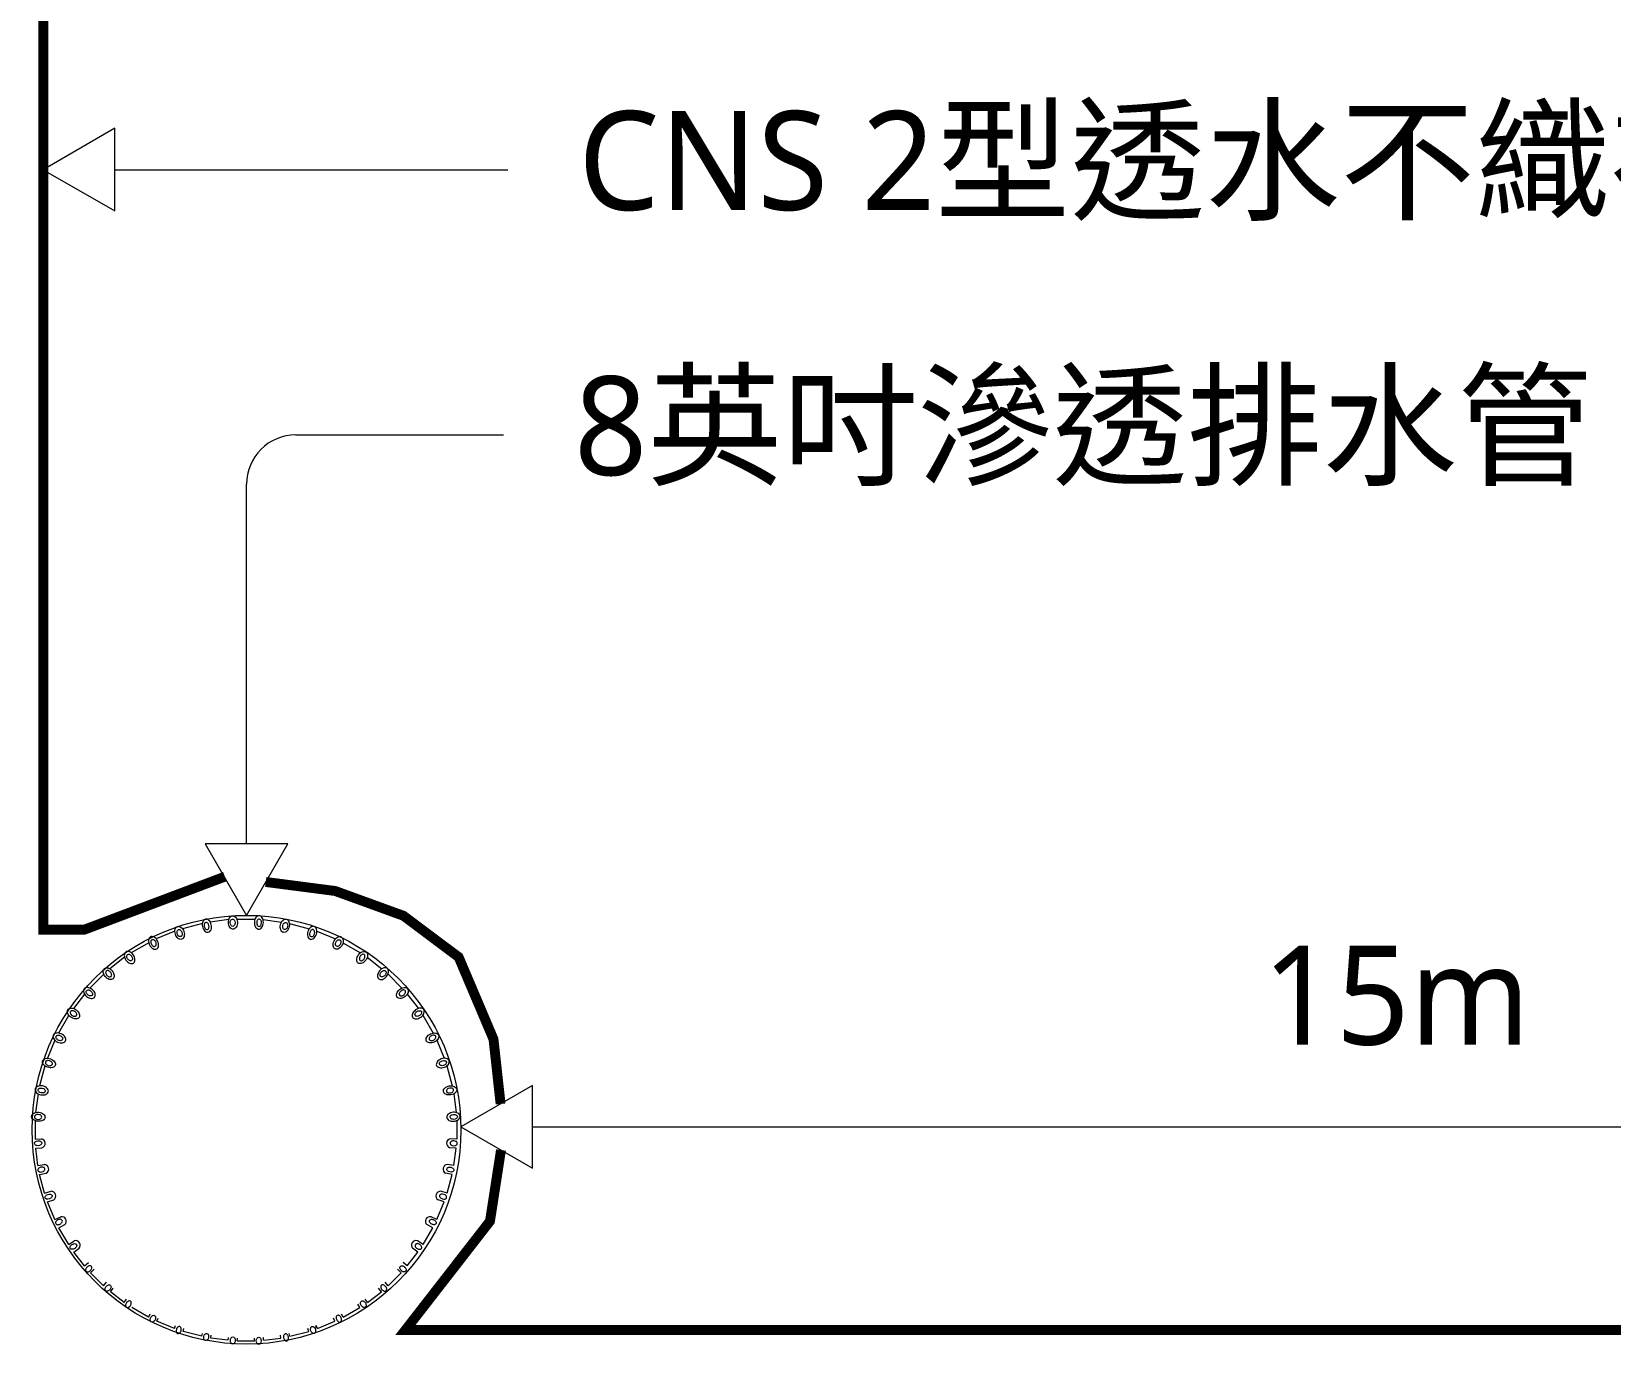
# Model space of a CAD drawing. Header units: millimetres. Extents: x -1245 to 7283, y 1609 to 4579.
# Drawn here: x 3660.3 to 3979.5, y 3033 to 3298.4 of the extents above; entities that cross this region are included whole.
import ezdxf

# ---------------------------------------------------------------- set-up
doc = ezdxf.new("R2010")
doc.units = ezdxf.units.MM
doc.styles.add('微軟正黑體', font='Microsoft JhengHei.ttf')

msp = doc.modelspace()

# ---------------------------------------------------------------- linework, layer by layer
at = {"lineweight": 5}
for p, q in [((3677.12, 3270.5), (3756.54, 3270.5)), ((3713.73, 3216.88), (3755.72, 3216.88)), ((3703.73, 3134.2), (3703.73, 3206.88)), ((3700.14, 3118.87), (3696.41, 3118.38)), ((3701.86, 3118.95), (3705.45, 3118.95)), ((3707.07, 3118.87), (3710.81, 3118.38)), ((3689.26, 3116.5), (3685.5, 3114.95)), ((3694.81, 3118.07), (3690.8, 3117.02)), ((3712.41, 3118.07), (3716.41, 3117.02)), ((3717.96, 3116.5), (3721.72, 3114.95)), ((3683.97, 3114.2), (3680.44, 3112.15)), ((3723.24, 3114.2), (3726.78, 3112.15)), ((3679.09, 3111.24), (3676.1, 3108.93)), ((3728.13, 3111.24), (3731.12, 3108.93)), ((3674.87, 3107.85), (3672.04, 3105.03)), ((3732.35, 3107.85), (3735.17, 3105.03)), ((3670.98, 3103.8), (3668.73, 3100.9)), ((3736.24, 3103.8), (3738.49, 3100.9)), ((3737.44, 3100.13), (3737.94, 3100.63)), ((3737.5, 3100.19), (3737.49, 3100.2)), ((3737.86, 3100.55), (3737.85, 3100.56)), ((3667.82, 3099.54), (3665.71, 3095.93)), ((3739.4, 3099.54), (3741.5, 3095.93)), ((3665, 3094.46), (3663.49, 3090.83)), ((3742.22, 3094.46), (3743.73, 3090.83)), ((3662.96, 3089.29), (3661.89, 3085.24)), ((3744.26, 3089.29), (3745.33, 3085.24)), ((3661.58, 3083.64), (3661.09, 3079.86)), ((3745.64, 3083.64), (3746.13, 3079.86)), ((3660.99, 3078.18), (3660.99, 3074.47)), ((3746.23, 3078.23), (3746.23, 3074.47)), ((3660.99, 3074.47), (3662.3, 3074.53)), ((3746.23, 3074.47), (3744.92, 3074.53)), ((3761.55, 3076.96), (4114.96, 3076.96)), ((3661.11, 3072.64), (3662.38, 3072.75)), ((3661.56, 3069.13), (3661.11, 3072.64)), ((3746.11, 3072.64), (3744.84, 3072.75)), ((3745.65, 3069.13), (3746.11, 3072.64)), ((3661.56, 3069.13), (3662.86, 3069.35)), ((3745.65, 3069.13), (3744.36, 3069.35)), ((3661.91, 3067.32), (3663.24, 3067.6)), ((3662.92, 3063.52), (3661.91, 3067.32)), ((3745.3, 3067.32), (3743.98, 3067.6)), ((3744.3, 3063.52), (3745.3, 3067.32)), ((3662.92, 3063.52), (3664.21, 3063.93)), ((3663.51, 3061.78), (3664.75, 3062.22)), ((3664.99, 3058.22), (3663.51, 3061.78)), ((3665.04, 3063.49), (3664.74, 3063.79)), ((3742.23, 3058.22), (3743.71, 3061.78)), ((3743.71, 3061.78), (3742.47, 3062.22)), ((3744.3, 3063.52), (3743, 3063.93)), ((3664.99, 3058.22), (3666.18, 3058.78)), ((3742.23, 3058.22), (3741.04, 3058.78)), ((3665.8, 3056.57), (3667.01, 3057.2)), ((3667.78, 3053.17), (3665.8, 3056.57)), ((3739.44, 3053.17), (3741.41, 3056.57)), ((3741.41, 3056.57), (3740.21, 3057.2)), ((3667.78, 3053.17), (3668.92, 3053.91)), ((3668.82, 3051.65), (3669.89, 3052.41)), ((3738.4, 3051.65), (3737.33, 3052.41)), ((3739.44, 3053.17), (3738.3, 3053.91)), ((3670.98, 3048.85), (3668.82, 3051.65)), ((3670.98, 3048.85), (3671.81, 3049.55)), ((3736.24, 3048.85), (3735.41, 3049.55)), ((3736.24, 3048.85), (3738.4, 3051.65)), ((3672.2, 3047.47), (3672.96, 3048.17)), ((3674.83, 3044.84), (3672.2, 3047.47)), ((3674.83, 3044.84), (3675.46, 3045.54)), ((3732.39, 3044.84), (3731.76, 3045.54)), ((3732.39, 3044.84), (3735.02, 3047.47)), ((3735.02, 3047.47), (3734.26, 3048.17)), ((3676.21, 3043.63), (3676.79, 3044.32)), ((3679.02, 3041.47), (3676.21, 3043.63)), ((3728.2, 3041.47), (3731, 3043.63)), ((3731, 3043.63), (3730.43, 3044.32)), ((3679.02, 3041.47), (3679.49, 3042.14)), ((3683.94, 3038.47), (3680.55, 3040.44)), ((3683.94, 3038.47), (3684.27, 3039.1)), ((3684.22, 3039.01), (3684.3, 3039.09)), ((3723.27, 3038.47), (3722.95, 3039.1)), ((3723.27, 3038.47), (3726.67, 3040.44)), ((3726.67, 3040.44), (3726.25, 3041.1)), ((3728.2, 3041.47), (3727.73, 3042.14)), ((3685.6, 3037.66), (3685.89, 3038.28)), ((3689.16, 3036.19), (3685.6, 3037.66)), ((3689.16, 3036.19), (3689.37, 3036.78)), ((3690.91, 3035.61), (3691.09, 3036.18)), ((3716.31, 3035.61), (3716.13, 3036.18)), ((3717.98, 3036.41), (3717.67, 3036.72)), ((3718.06, 3036.19), (3717.85, 3036.78)), ((3718.06, 3036.19), (3721.62, 3037.66)), ((3721.62, 3037.66), (3721.33, 3038.28)), ((3694.7, 3034.61), (3690.91, 3035.61)), ((3694.7, 3034.61), (3694.82, 3035.17)), ((3696.51, 3034.26), (3696.61, 3034.81)), ((3699.96, 3033.81), (3696.51, 3034.26)), ((3696.6, 3034.8), (3696.59, 3034.82)), ((3700.03, 3033.82), (3700.07, 3034.36)), ((3701.86, 3033.71), (3701.89, 3034.24)), ((3701.86, 3033.71), (3705.36, 3033.71)), ((3705.36, 3033.71), (3705.33, 3034.24)), ((3707.15, 3034.31), (3707.1, 3034.36)), ((3707.19, 3033.82), (3707.15, 3034.36)), ((3707.26, 3033.81), (3710.7, 3034.26)), ((3710.7, 3034.26), (3710.61, 3034.81)), ((3712.51, 3034.61), (3712.39, 3035.17)), ((3712.51, 3034.61), (3716.31, 3035.61))]:
    msp.add_line(p, q, dxfattribs=at)
at = {"lineweight": 5, "const_width": 2}
for points in [[(3662.65, 3321.43), (3662.65, 3116.82), (3670.92, 3116.82), (3686.28, 3122.62), (3699.36, 3127.55)], [(3707.62, 3126.48), (3721.68, 3124.65), (3735.47, 3119.64), (3746.63, 3111.28), (3753.67, 3094.69), (3755.11, 3081.59)], [(3755.19, 3072.27), (3752.96, 3057.89), (3745.03, 3047.68), (3738.9, 3039.79), (3735.87, 3035.89), (3746.12, 3035.89), (4136.17, 3035.89), (4136.17, 3043), (4127.25, 3055.57), (4123.59, 3069.26), (4123.59, 3073.58)]]:
    msp.add_lwpolyline(points, dxfattribs=at)
at = {"lineweight": 5}
for points in [[(3677.12, 3278.86), (3662.65, 3270.5), (3677.12, 3262.15)], [(3695.37, 3134.2), (3703.73, 3119.73), (3712.08, 3134.2)], [(3761.55, 3085.31), (3747.08, 3076.96), (3761.55, 3068.6)]]:
    msp.add_lwpolyline(points, close=True, dxfattribs=at)
for points in [[(3695.03, 3116.93, 0.079695), (3695.3, 3116.56, 0.107125), (3695.68, 3116.33, 0.28571), (3696.31, 3116.46, 0.107125), (3696.56, 3116.83, 0.079695), (3696.66, 3117.28, 0.134366), (3696.43, 3118.34, 0.079695), (3696.15, 3118.71, 0.107125), (3695.78, 3118.95, 0.286141), (3695.14, 3118.81, 0.107125), (3694.9, 3118.44, 0.079695), (3694.8, 3117.99, 0.134772), (3695.03, 3116.93)], [(3701.79, 3118.87, -0.134815), (3701.84, 3117.79, -0.079695), (3701.66, 3117.36, -0.107125), (3701.36, 3117.04, -0.286187), (3700.71, 3117.02, -0.107125), (3700.38, 3117.31, -0.079695), (3700.17, 3117.72, -0.13522), (3700.13, 3118.81, -0.079695), (3700.3, 3119.24, -0.107125), (3700.61, 3119.56, -0.286617), (3701.26, 3119.58, -0.107125), (3701.58, 3119.29, -0.079695), (3701.79, 3118.87, -0.067313)], [(3701.36, 3118.55, -0.13447), (3701.39, 3117.97, -0.079695), (3701.29, 3117.74, -0.107125), (3701.13, 3117.56, -0.28582), (3700.78, 3117.55, -0.107125), (3700.6, 3117.71, -0.079695), (3700.49, 3117.93, -0.134875), (3700.46, 3118.52, -0.079695), (3700.56, 3118.75, -0.107125), (3700.72, 3118.92, -0.286251), (3701.07, 3118.94, -0.107125), (3701.25, 3118.78, -0.079695), (3701.36, 3118.55, -0.067313)], [(3705.38, 3117.79, 0.079695), (3705.56, 3117.36, 0.107125), (3705.86, 3117.04, 0.285988), (3706.51, 3117.02, 0.107125), (3706.84, 3117.31, 0.079695), (3707.05, 3117.72, 0.134628), (3707.09, 3118.81, 0.079695), (3706.92, 3119.24, 0.107125), (3706.61, 3119.56, 0.286419), (3705.96, 3119.58, 0.107125), (3705.63, 3119.29, 0.079695), (3705.43, 3118.87, 0.135034), (3705.38, 3117.79)], [(3705.83, 3117.97, 0.079695), (3705.92, 3117.74, 0.107125), (3706.09, 3117.56, 0.286355), (3706.44, 3117.55, 0.107125), (3706.62, 3117.71, 0.079695), (3706.73, 3117.93, 0.134973), (3706.75, 3118.52, 0.079695), (3706.66, 3118.75, 0.107125), (3706.5, 3118.92, 0.286786), (3706.14, 3118.94, 0.107125), (3705.97, 3118.78, 0.079695), (3705.85, 3118.55, 0.135379), (3705.83, 3117.97)], [(3712.42, 3117.99, -0.135077), (3712.19, 3116.93, -0.079695), (3711.91, 3116.56, -0.107125), (3711.54, 3116.33, -0.286465), (3710.9, 3116.46, -0.107125), (3710.66, 3116.83, -0.079695), (3710.56, 3117.28, -0.135482), (3710.79, 3118.34, -0.079695), (3711.06, 3118.71, -0.107125), (3711.44, 3118.95, -0.286896), (3712.07, 3118.81, -0.107125), (3712.32, 3118.44, -0.079695), (3712.42, 3117.99, -0.067313)], [(3690.85, 3116.96, -0.135203), (3691.17, 3115.92, -0.079695), (3691.11, 3115.46, -0.107125), (3690.9, 3115.07, -0.285737), (3690.28, 3114.88, -0.107125), (3689.89, 3115.08, -0.079695), (3689.58, 3115.42, -0.134797), (3689.26, 3116.46, -0.079695), (3689.31, 3116.92, -0.107125), (3689.53, 3117.31, -0.286168), (3690.15, 3117.5, -0.107125), (3690.54, 3117.3, -0.079695), (3690.85, 3116.96, -0.067313)], [(3690.56, 3116.55, -0.1351), (3690.73, 3115.99, -0.079695), (3690.7, 3115.74, -0.107125), (3690.58, 3115.53, -0.285628), (3690.25, 3115.43, -0.107125), (3690.04, 3115.53, -0.079695), (3689.87, 3115.72, -0.134694), (3689.7, 3116.28, -0.079695), (3689.73, 3116.53, -0.107125), (3689.84, 3116.74, -0.286059), (3690.18, 3116.84, -0.107125), (3690.39, 3116.74, -0.079695), (3690.55, 3116.55, -0.067313)], [(3696.04, 3117.95, 0.079695), (3695.89, 3118.15, 0.107125), (3695.69, 3118.28, 0.285625), (3695.34, 3118.2, 0.107125), (3695.21, 3118.01, 0.079695), (3695.16, 3117.76, 0.134286), (3695.28, 3117.19)], [(3695.28, 3117.19, 0.079695), (3695.43, 3116.99, 0.107125), (3695.63, 3116.86, 0.285194), (3695.98, 3116.94, 0.107125), (3696.11, 3117.13, 0.079695), (3696.16, 3117.38, 0.133881), (3696.04, 3117.95)], [(3712.06, 3117.76, -0.135562), (3711.93, 3117.19, -0.079695), (3711.78, 3116.99, -0.107125), (3711.58, 3116.86, -0.286981), (3711.24, 3116.94, -0.107125), (3711.11, 3117.13, -0.079695), (3711.05, 3117.38, -0.135968), (3711.18, 3117.95, -0.079695), (3711.33, 3118.15, -0.107125), (3711.53, 3118.28, -0.284708), (3711.87, 3118.2, -0.107125), (3712.01, 3118.01, -0.079695), (3712.06, 3117.76, -0.067313)], [(3716.05, 3115.92, 0.079695), (3716.11, 3115.46, 0.107125), (3716.32, 3115.07, 0.286438), (3716.94, 3114.88, 0.107125), (3717.33, 3115.08, 0.079695), (3717.64, 3115.42, 0.135051), (3717.96, 3116.46, 0.079695), (3717.9, 3116.92, 0.107125), (3717.69, 3117.31, 0.286869), (3717.07, 3117.5, 0.107125), (3716.68, 3117.3, 0.079695), (3716.37, 3116.96, 0.135456), (3716.05, 3115.92)], [(3716.49, 3115.99, 0.079695), (3716.52, 3115.74, 0.107125), (3716.63, 3115.53, 0.286547), (3716.97, 3115.43, 0.107125), (3717.18, 3115.53, 0.079695), (3717.35, 3115.72, 0.135154), (3717.52, 3116.28, 0.079695), (3717.49, 3116.53, 0.107125), (3717.38, 3116.74, 0.286978), (3717.04, 3116.84, 0.107125), (3716.83, 3116.74, 0.079695), (3716.66, 3116.55, 0.135559), (3716.49, 3115.99)], [(3679.74, 3110.28, 0.079695), (3680.14, 3110.04, 0.107125), (3680.57, 3109.98, 0.287195), (3681.11, 3110.35, 0.107125), (3681.19, 3110.78, 0.079695), (3681.1, 3111.24, 0.134029), (3680.47, 3112.13, 0.079695), (3680.07, 3112.36, 0.107125), (3679.64, 3112.43, 0.284922), (3679.11, 3112.05, 0.107125), (3679.03, 3111.62, 0.079695), (3679.11, 3111.16, 0.136169), (3679.75, 3110.27)], [(3684.45, 3113.29, 0.079695), (3684.82, 3113, 0.107125), (3685.24, 3112.87, 0.285261), (3685.82, 3113.17, 0.107125), (3685.96, 3113.59, 0.079695), (3685.94, 3114.05, 0.134754), (3685.44, 3115.02, 0.079695), (3685.08, 3115.3, 0.107125), (3684.66, 3115.43, 0.285692), (3684.08, 3115.14, 0.107125), (3683.94, 3114.72, 0.079695), (3683.96, 3114.26, 0.134349), (3684.45, 3113.3)], [(3684.68, 3113.66, 0.079695), (3684.88, 3113.5, 0.107125), (3685.1, 3113.44, 0.285894), (3685.41, 3113.6, 0.107125), (3685.49, 3113.82, 0.079695), (3685.48, 3114.07, 0.13535), (3685.21, 3114.59, 0.079695), (3685.01, 3114.75, 0.107125), (3684.78, 3114.81, 0.286324), (3684.47, 3114.65, 0.107125), (3684.39, 3114.43, 0.079695), (3684.41, 3114.18, 0.134944), (3684.68, 3113.66)], [(3723.26, 3114.26, -0.1355), (3722.76, 3113.29, -0.079695), (3722.4, 3113, -0.107125), (3721.98, 3112.87, -0.286914), (3721.4, 3113.17, -0.107125), (3721.26, 3113.59, -0.079695), (3721.28, 3114.05, -0.135905), (3721.77, 3115.02, -0.079695), (3722.14, 3115.3, -0.107125), (3722.56, 3115.43, -0.284641), (3723.14, 3115.14, -0.107125), (3723.28, 3114.72, -0.079695), (3723.26, 3114.26, -0.067313)], [(3722.81, 3114.18, -0.134904), (3722.54, 3113.66, -0.079695), (3722.34, 3113.5, -0.107125), (3722.12, 3113.44, -0.286281), (3721.8, 3113.6, -0.107125), (3721.73, 3113.82, -0.079695), (3721.74, 3114.07, -0.135309), (3722.01, 3114.59, -0.079695), (3722.21, 3114.75, -0.107125), (3722.44, 3114.81, -0.286712), (3722.75, 3114.65, -0.107125), (3722.82, 3114.43, -0.079695), (3722.81, 3114.18, -0.067313)], [(3728.11, 3111.17, -0.136225), (3727.48, 3110.28, -0.079695), (3727.08, 3110.04, -0.107125), (3726.64, 3109.98, -0.28498), (3726.11, 3110.35, -0.107125), (3726.03, 3110.78, -0.079695), (3726.12, 3111.24, -0.134085), (3726.74, 3112.13, -0.079695), (3727.14, 3112.36, -0.107125), (3727.58, 3112.43, -0.285411), (3728.11, 3112.05, -0.107125), (3728.19, 3111.62, -0.079695), (3728.11, 3111.16, -0.067313)], [(3680.32, 3111.69, -0.135165), (3680.63, 3111.2, -0.079695), (3680.67, 3110.95, -0.107125), (3680.62, 3110.72, -0.285698), (3680.32, 3110.53, -0.107125), (3680.09, 3110.58, -0.079695), (3679.88, 3110.71, -0.13476), (3679.56, 3111.2, -0.079695), (3679.52, 3111.45, -0.107125), (3679.58, 3111.68, -0.286128), (3679.87, 3111.87, -0.107125), (3680.11, 3111.83, -0.079695), (3680.32, 3111.69, -0.067313)], [(3726.58, 3111.2, 0.079695), (3726.55, 3110.95, 0.107125), (3726.6, 3110.72, 0.286477), (3726.9, 3110.53, 0.107125), (3727.13, 3110.58, 0.079695), (3727.34, 3110.71, 0.135088), (3727.66, 3111.2, 0.079695), (3727.69, 3111.45, 0.107125), (3727.64, 3111.68, 0.286908), (3727.34, 3111.87, 0.107125), (3727.11, 3111.83, 0.079695), (3726.9, 3111.69, 0.135494), (3726.58, 3111.2)], [(3676.16, 3108.89, -0.136231), (3676.86, 3108.06, -0.079695), (3676.99, 3107.61, -0.107125), (3676.94, 3107.17, -0.286829), (3676.44, 3106.76, -0.107125), (3676, 3106.79, -0.079695), (3675.58, 3106.99, -0.135825), (3674.89, 3107.82, -0.079695), (3674.76, 3108.27, -0.107125), (3674.81, 3108.7, -0.28726), (3675.31, 3109.12, -0.107125), (3675.75, 3109.09, -0.079695), (3676.17, 3108.89, -0.067313)], [(3675.73, 3107.41, 0.079695), (3675.96, 3107.31, 0.107125), (3676.2, 3107.3, 0.285868), (3676.46, 3107.54, 0.107125), (3676.47, 3107.78, 0.079695), (3676.39, 3108.02, 0.135326), (3676, 3108.45, 0.079695), (3675.77, 3108.55, 0.107125), (3675.53, 3108.55, 0.286299), (3675.27, 3108.32, 0.107125), (3675.26, 3108.08, 0.079695), (3675.33, 3107.84, 0.13492), (3675.73, 3107.41)], [(3730.36, 3108.06, 0.079695), (3730.23, 3107.61, 0.107125), (3730.28, 3107.17, 0.285346), (3730.78, 3106.76, 0.107125), (3731.22, 3106.79, 0.079695), (3731.63, 3106.99, 0.134023), (3732.33, 3107.82, 0.079695), (3732.45, 3108.27, 0.107125), (3732.41, 3108.7, 0.285776), (3731.91, 3109.12, 0.107125), (3731.47, 3109.09, 0.079695), (3731.05, 3108.89, 0.134429), (3730.36, 3108.06)], [(3731.88, 3107.84, -0.134928), (3731.49, 3107.41, -0.079695), (3731.26, 3107.31, -0.107125), (3731.02, 3107.3, -0.286307), (3730.76, 3107.54, -0.107125), (3730.75, 3107.78, -0.079695), (3730.82, 3108.02, -0.135334), (3731.22, 3108.45, -0.079695), (3731.45, 3108.55, -0.107125), (3731.69, 3108.55, -0.286738), (3731.95, 3108.32, -0.107125), (3731.96, 3108.08, -0.079695), (3731.88, 3107.84, -0.067313)], [(3671.85, 3103.04, 0.079695), (3672.3, 3102.92, 0.107125), (3672.73, 3102.96, 0.284839), (3673.15, 3103.46, 0.107125), (3673.12, 3103.9, 0.079695), (3672.92, 3104.32, 0.134357), (3672.09, 3105.01, 0.079695), (3671.64, 3105.14, 0.107125), (3671.2, 3105.09, 0.285269), (3670.78, 3104.59, 0.107125), (3670.82, 3104.15, 0.079695), (3671.02, 3103.74, 0.136497), (3671.86, 3103.04)], [(3672.05, 3104.57, -0.135141), (3672.48, 3104.17, -0.079695), (3672.58, 3103.94, -0.107125), (3672.59, 3103.71, -0.285672), (3672.35, 3103.45, -0.107125), (3672.12, 3103.43, -0.079695), (3671.88, 3103.51, -0.134736), (3671.45, 3103.9, -0.079695), (3671.35, 3104.13, -0.107125), (3671.34, 3104.37, -0.286103), (3671.58, 3104.63, -0.107125), (3671.81, 3104.64, -0.079695), (3672.05, 3104.57, -0.067313)], [(3736.2, 3103.74, -0.135897), (3735.37, 3103.04, -0.079695), (3734.92, 3102.92, -0.107125), (3734.49, 3102.96, -0.284633), (3734.07, 3103.46, -0.107125), (3734.1, 3103.9, -0.079695), (3734.3, 3104.32, -0.136303), (3735.13, 3105.01, -0.079695), (3735.58, 3105.14, -0.107125), (3736.02, 3105.09, -0.285063), (3736.43, 3104.59, -0.107125), (3736.4, 3104.15, -0.079695), (3736.2, 3103.74, -0.067313)], [(3734.73, 3104.17, 0.079695), (3734.63, 3103.94, 0.107125), (3734.63, 3103.71, 0.286503), (3734.86, 3103.45, 0.107125), (3735.1, 3103.43, 0.079695), (3735.34, 3103.51, 0.135113), (3735.77, 3103.9, 0.079695), (3735.87, 3104.13, 0.107125), (3735.88, 3104.37, 0.286934), (3735.64, 3104.63, 0.107125), (3735.4, 3104.64, 0.079695), (3735.17, 3104.57, 0.135518), (3734.73, 3104.17)], [(3668.81, 3100.87, -0.134632), (3669.69, 3100.24, -0.079695), (3669.92, 3099.84, -0.107125), (3669.99, 3099.41, -0.285132), (3669.61, 3098.88, -0.107125), (3669.18, 3098.8, -0.079695), (3668.73, 3098.88, -0.134227), (3667.84, 3099.51, -0.079695), (3667.61, 3099.91, -0.107125), (3667.54, 3100.35, -0.285562), (3667.92, 3100.88, -0.107125), (3668.35, 3100.96, -0.079695), (3668.81, 3100.87, -0.067313)], [(3668.75, 3099.34, 0.079695), (3669, 3099.3, 0.107125), (3669.23, 3099.36, 0.286077), (3669.42, 3099.65, 0.107125), (3669.37, 3099.89, 0.079695), (3669.24, 3100.1, 0.135522), (3668.74, 3100.41, 0.079695), (3668.5, 3100.45, 0.107125), (3668.27, 3100.4, 0.286507), (3668.08, 3100.1, 0.107125), (3668.12, 3099.87, 0.079695), (3668.26, 3099.66, 0.135117), (3668.75, 3099.34)], [(3737.53, 3100.24, 0.079695), (3737.29, 3099.84, 0.107125), (3737.23, 3099.41, 0.287044), (3737.6, 3098.88, 0.107125), (3738.04, 3098.8, 0.079695), (3738.49, 3098.88, 0.135621), (3739.38, 3099.51, 0.079695), (3739.61, 3099.91, 0.107125), (3739.68, 3100.35, 0.28477), (3739.3, 3100.88, 0.107125), (3738.87, 3100.96, 0.079695), (3738.41, 3100.87, 0.136027), (3737.52, 3100.24)], [(3738.96, 3099.65, -0.134732), (3738.47, 3099.34, -0.079695), (3738.22, 3099.3, -0.107125), (3737.99, 3099.36, -0.286098), (3737.8, 3099.65, -0.107125), (3737.84, 3099.89, -0.079695), (3737.98, 3100.1, -0.135137), (3738.47, 3100.41, -0.079695), (3738.72, 3100.45, -0.107125), (3738.95, 3100.4, -0.286529), (3739.14, 3100.1, -0.107125), (3739.1, 3099.87, -0.079695), (3738.96, 3099.66, -0.067313)], [(3666.04, 3093.95, 0.079695), (3666.5, 3093.95, 0.107125), (3666.91, 3094.11, 0.284677), (3667.19, 3094.7, 0.107125), (3667.04, 3095.11, 0.079695), (3666.74, 3095.47, 0.134204), (3665.76, 3095.92, 0.079695), (3665.29, 3095.93, 0.107125), (3664.88, 3095.77, 0.285108), (3664.61, 3095.18, 0.107125), (3664.75, 3094.76, 0.079695), (3665.05, 3094.41, 0.136345), (3666.05, 3093.95)], [(3665.84, 3095.47, -0.135338), (3666.36, 3095.2, -0.079695), (3666.51, 3095, -0.107125), (3666.58, 3094.77, -0.285881), (3666.42, 3094.46, -0.107125), (3666.19, 3094.39, -0.079695), (3665.94, 3094.4, -0.134932), (3665.42, 3094.67, -0.079695), (3665.27, 3094.87, -0.107125), (3665.2, 3095.09, -0.286311), (3665.36, 3095.41, -0.107125), (3665.59, 3095.48, -0.079695), (3665.84, 3095.47, -0.067313)], [(3742.17, 3094.42, -0.136049), (3741.18, 3093.95, -0.079695), (3740.72, 3093.95, -0.107125), (3740.31, 3094.11, -0.284794), (3740.03, 3094.7, -0.107125), (3740.18, 3095.11, -0.079695), (3740.48, 3095.47, -0.136455), (3741.46, 3095.92, -0.079695), (3741.92, 3095.93, -0.107125), (3742.33, 3095.77, -0.140149), (3742.56, 3095.51, -0.140149), (3742.61, 3095.18, -0.107125), (3742.46, 3094.76, -0.079695), (3742.16, 3094.41, -0.067313)], [(3740.86, 3095.2, 0.079695), (3740.71, 3095, 0.107125), (3740.64, 3094.77, 0.286294), (3740.8, 3094.46, 0.107125), (3741.03, 3094.39, 0.079695), (3741.28, 3094.4, 0.134916), (3741.8, 3094.67, 0.079695), (3741.95, 3094.87, 0.107125), (3742.02, 3095.09, 0.285864), (3741.86, 3095.41, 0.107125), (3741.63, 3095.48, 0.079695), (3741.38, 3095.47, 0.135322), (3740.86, 3095.2)], [(3663.57, 3090.83, -0.135466), (3664.59, 3090.46, -0.079695), (3664.92, 3090.13, -0.107125), (3665.1, 3089.73, -0.286017), (3664.87, 3089.12, -0.107125), (3664.48, 3088.93, -0.079695), (3664.02, 3088.89, -0.13506), (3663, 3089.26, -0.079695), (3662.67, 3089.59, -0.107125), (3662.49, 3089.99, -0.286448), (3662.71, 3090.6, -0.107125), (3663.11, 3090.79, -0.079695), (3663.57, 3090.83, -0.067313)], [(3663.93, 3089.33, 0.079695), (3664.18, 3089.36, 0.107125), (3664.38, 3089.47, 0.284671), (3664.49, 3089.81, 0.107125), (3664.38, 3090.02, 0.079695), (3664.2, 3090.19, 0.134198), (3663.64, 3090.37, 0.079695), (3663.39, 3090.34, 0.107125), (3663.18, 3090.22, 0.285101), (3663.08, 3089.89, 0.107125), (3663.18, 3089.68, 0.079695), (3663.37, 3089.51, 0.136339), (3663.93, 3089.33)], [(3742.63, 3090.46, 0.079695), (3742.3, 3090.13, 0.107125), (3742.12, 3089.73, 0.286158), (3742.34, 3089.12, 0.107125), (3742.74, 3088.93, 0.079695), (3743.2, 3088.89, 0.134788), (3744.22, 3089.26, 0.079695), (3744.55, 3089.59, 0.107125), (3744.73, 3089.99, 0.285727), (3744.51, 3090.6, 0.107125), (3744.11, 3090.79, 0.079695), (3743.65, 3090.83, 0.135193), (3742.63, 3090.46)], [(3743.85, 3089.51, -0.136056), (3743.29, 3089.33, -0.079695), (3743.04, 3089.36, -0.107125), (3742.83, 3089.47, -0.284801), (3742.73, 3089.81, -0.107125), (3742.83, 3090.02, -0.079695), (3743.02, 3090.19, -0.136461), (3743.58, 3090.37, -0.079695), (3743.83, 3090.34, -0.107125), (3744.04, 3090.22, -0.28437), (3744.14, 3089.89, -0.107125), (3744.04, 3089.68, -0.079695), (3743.85, 3089.51, -0.067313)], [(3662.72, 3083.42, 0.079695), (3663.17, 3083.54, 0.107125), (3663.52, 3083.8, 0.285522), (3663.63, 3084.44, 0.107125), (3663.38, 3084.81, 0.079695), (3663, 3085.07, 0.135), (3661.93, 3085.25, 0.079695), (3661.48, 3085.13, 0.107125), (3661.13, 3084.87, 0.285952), (3661.02, 3084.23, 0.107125), (3661.27, 3083.86, 0.079695), (3661.65, 3083.6, 0.134594), (3662.71, 3083.42)], [(3662.13, 3084.81, -0.13639), (3662.71, 3084.69, -0.079695), (3662.91, 3084.54, -0.107125), (3663.03, 3084.34, -0.286999), (3662.96, 3083.99, -0.107125), (3662.76, 3083.86, -0.079695), (3662.52, 3083.81, -0.135984), (3661.94, 3083.93, -0.079695), (3661.74, 3084.08, -0.107125), (3661.62, 3084.28, -0.284725), (3661.69, 3084.63, -0.107125), (3661.89, 3084.76, -0.079695), (3662.14, 3084.81, -0.067313)], [(3745.57, 3083.6, -0.135254), (3744.5, 3083.42, -0.079695), (3744.05, 3083.54, -0.107125), (3743.7, 3083.8, -0.286653), (3743.59, 3084.44, -0.107125), (3743.84, 3084.81, -0.079695), (3744.22, 3085.07, -0.13566), (3745.29, 3085.25, -0.079695), (3745.74, 3085.13, -0.107125), (3746.09, 3084.87, -0.286223), (3746.2, 3084.23, -0.107125), (3745.95, 3083.86, -0.079695), (3745.57, 3083.6, -0.067313)], [(3744.51, 3084.69, 0.079695), (3744.31, 3084.54, 0.107125), (3744.18, 3084.34, 0.285177), (3744.26, 3083.99, 0.107125), (3744.46, 3083.86, 0.079695), (3744.7, 3083.81, 0.13641), (3745.27, 3083.93, 0.079695), (3745.47, 3084.08, 0.107125), (3745.6, 3084.28, 0.284746), (3745.53, 3084.63)], [(3745.52, 3084.63, 0.107125), (3745.33, 3084.76, 0.079695), (3745.08, 3084.81, 0.134269), (3744.51, 3084.69)], [(3661.86, 3078.51, 0.079695), (3662.09, 3078.6, 0.107125), (3662.27, 3078.77, 0.285788), (3662.28, 3079.12, 0.107125), (3662.12, 3079.3, 0.079695), (3661.9, 3079.41, 0.13525), (3661.31, 3079.43, 0.079695), (3661.08, 3079.34, 0.107125), (3660.91, 3079.17, 0.286219), (3660.9, 3078.82, 0.107125), (3661.05, 3078.64, 0.079695), (3661.28, 3078.53, 0.134845), (3661.86, 3078.51)], [(3744.96, 3079.79, 0.079695), (3744.56, 3079.56, 0.107125), (3744.28, 3079.22, 0.287239), (3744.34, 3078.57, 0.107125), (3744.67, 3078.28, 0.079695), (3745.11, 3078.12, 0.135805), (3746.19, 3078.22, 0.079695), (3746.59, 3078.45, 0.107125), (3746.87, 3078.79, 0.284104), (3746.82, 3079.44, 0.107125), (3746.48, 3079.72, 0.079695), (3746.05, 3079.88, 0.13621), (3744.96, 3079.78)], [(3745.94, 3078.53, -0.135003), (3745.36, 3078.51, -0.079695), (3745.12, 3078.6, -0.107125), (3744.95, 3078.77, -0.286387), (3744.94, 3079.12, -0.107125), (3745.1, 3079.3, -0.079695), (3745.32, 3079.41, -0.135409), (3745.91, 3079.43, -0.079695), (3746.14, 3079.34, -0.107125), (3746.31, 3079.17, -0.285956), (3746.32, 3078.82, -0.107125), (3746.16, 3078.64, -0.079695), (3745.94, 3078.53, -0.067313)], [(3662.27, 3073.85, -0.285126), (3662.29, 3073.5, -0.107125), (3662.13, 3073.32, -0.079695), (3661.91, 3073.21, -0.134222), (3661.32, 3073.18, -0.079695), (3661.09, 3073.28, -0.107125), (3660.92, 3073.44, -0.285557), (3660.9, 3073.79, -0.107125), (3661.06, 3073.97, -0.079695), (3661.28, 3074.08, -0.067313)], [(3661.29, 3074.08, -0.134627), (3661.87, 3074.11, -0.079695), (3662.1, 3074.01, -0.107125), (3662.27, 3073.85, -0.140149)], [(3745.35, 3074.11, 0.079695), (3745.12, 3074.01, 0.107125), (3744.94, 3073.85, 0.287049), (3744.93, 3073.5, 0.107125), (3745.09, 3073.32, 0.079695), (3745.31, 3073.21, 0.135626), (3745.9, 3073.18, 0.079695), (3746.13, 3073.28, 0.107125), (3746.3, 3073.44, 0.286618), (3746.31, 3073.79, 0.107125), (3746.16, 3073.97, 0.079695), (3745.93, 3074.08, 0.136032), (3745.35, 3074.11)], [(3662.64, 3067.94, 0.079695), (3662.84, 3068.09, 0.107125), (3662.97, 3068.29, 0.285831), (3662.9, 3068.63, 0.107125), (3662.7, 3068.77, 0.079695), (3662.45, 3068.82, 0.135291), (3661.88, 3068.7, 0.079695), (3661.68, 3068.55, 0.107125), (3661.55, 3068.35, 0.286262), (3661.63, 3068, 0.107125), (3661.82, 3067.87, 0.079695), (3662.07, 3067.82, 0.134885), (3662.64, 3067.94)], [(3745.15, 3067.82, -0.134963), (3744.58, 3067.94, -0.079695), (3744.37, 3068.09, -0.107125), (3744.25, 3068.29, -0.286344), (3744.32, 3068.63, -0.107125), (3744.52, 3068.77, -0.079695), (3744.76, 3068.82, -0.135368), (3745.34, 3068.7, -0.079695), (3745.54, 3068.55, -0.107125), (3745.66, 3068.35, -0.285913), (3745.59, 3068, -0.107125), (3745.39, 3067.87, -0.079695), (3745.15, 3067.82, -0.067313)], [(3664.33, 3063.22, -0.284551), (3664.43, 3062.89, -0.107125), (3664.33, 3062.68, -0.079695), (3664.14, 3062.51, -0.136226), (3663.58, 3062.33, -0.079695), (3663.33, 3062.36, -0.107125), (3663.12, 3062.48, -0.284981), (3663.02, 3062.81, -0.107125), (3663.13, 3063.02, -0.079695), (3663.31, 3063.19, -0.067313)], [(3663.32, 3063.19, -0.134085), (3663.87, 3063.37, -0.079695), (3664.12, 3063.34, -0.107125), (3664.33, 3063.22, -0.140149)], [(3743.35, 3063.37, 0.079695), (3743.1, 3063.34, 0.107125), (3742.89, 3063.22, 0.284921), (3742.78, 3062.89, 0.107125), (3742.89, 3062.68, 0.079695), (3743.08, 3062.51, 0.136169), (3743.64, 3062.33, 0.079695), (3743.88, 3062.36, 0.107125), (3744.09, 3062.48, 0.287194), (3744.2, 3062.81, 0.107125), (3744.09, 3063.02, 0.079695), (3743.91, 3063.19, 0.134028), (3743.35, 3063.37)], [(3666.34, 3058.19, 0.107125), (3666.12, 3058.27, 0.079695), (3665.87, 3058.26, 0.134749), (3665.34, 3057.99, 0.079695), (3665.19, 3057.8, 0.107125), (3665.12, 3057.57, 0.285686), (3665.28, 3057.26, 0.107125), (3665.5, 3057.18, 0.079695), (3665.75, 3057.19, 0.134343), (3666.27, 3057.45)], [(3666.27, 3057.46, 0.079695), (3666.43, 3057.65, 0.107125), (3666.5, 3057.88, 0.285255), (3666.34, 3058.19)], [(3741.47, 3057.19, -0.135505), (3740.94, 3057.46, -0.079695), (3740.79, 3057.65, -0.107125), (3740.72, 3057.88, -0.28692), (3740.88, 3058.19, -0.107125), (3741.1, 3058.27, -0.079695), (3741.35, 3058.26, -0.135911), (3741.87, 3057.99, -0.079695), (3742.03, 3057.8, -0.107125), (3742.1, 3057.57, -0.286489), (3741.94, 3057.26, -0.107125), (3741.72, 3057.18, -0.079695), (3741.47, 3057.19, -0.067313)], [(3668.23, 3052.99, -0.13632), (3668.73, 3053.31, -0.079695), (3668.98, 3053.35, -0.107125), (3669.21, 3053.29, -0.285082), (3669.4, 3053, -0.107125), (3669.35, 3052.77, -0.079695), (3669.22, 3052.55, -0.135915), (3668.73, 3052.24, -0.079695), (3668.48, 3052.2, -0.107125), (3668.25, 3052.25, -0.284651), (3668.06, 3052.55, -0.107125), (3668.1, 3052.78, -0.079695), (3668.24, 3052.99, -0.067313)], [(3738.49, 3053.31, 0.079695), (3738.24, 3053.35, 0.107125), (3738.01, 3053.29, 0.285251), (3737.82, 3053, 0.107125), (3737.86, 3052.77, 0.079695), (3738, 3052.55, 0.13648), (3738.49, 3052.24, 0.079695), (3738.74, 3052.2, 0.107125), (3738.97, 3052.25, 0.28482), (3739.16, 3052.55, 0.107125), (3739.12, 3052.78, 0.079695), (3738.98, 3052.99, 0.134339), (3738.49, 3053.31)], [(3672.36, 3048.13, 0.079695), (3672.46, 3048.36, 0.107125), (3672.47, 3048.59, 0.286934), (3672.23, 3048.85, 0.107125), (3671.99, 3048.87, 0.079695), (3671.75, 3048.79, 0.135518), (3671.32, 3048.4, 0.079695), (3671.22, 3048.17, 0.107125), (3671.21, 3047.93, 0.286503), (3671.45, 3047.67, 0.107125), (3671.69, 3047.65, 0.079695), (3671.93, 3047.73, 0.135113), (3672.36, 3048.13)], [(3735.29, 3047.73, -0.134736), (3734.86, 3048.13, -0.079695), (3734.76, 3048.36, -0.107125), (3734.75, 3048.59, -0.286103), (3734.99, 3048.85, -0.107125), (3735.23, 3048.87, -0.079695), (3735.46, 3048.79, -0.135141), (3735.9, 3048.4, -0.079695), (3736, 3048.17, -0.107125), (3736, 3047.93, -0.285672), (3735.77, 3047.67, -0.107125), (3735.53, 3047.65, -0.079695), (3735.29, 3047.73, -0.067313)], [(3675.21, 3044.46, -0.135334), (3675.6, 3044.89, -0.079695), (3675.83, 3044.99, -0.107125), (3676.07, 3045, -0.286738), (3676.33, 3044.76, -0.107125), (3676.35, 3044.52, -0.079695), (3676.27, 3044.28, -0.134928), (3675.87, 3043.85, -0.079695), (3675.64, 3043.75, -0.107125), (3675.41, 3043.75, -0.286307), (3675.15, 3043.98, -0.107125), (3675.13, 3044.22, -0.079695), (3675.21, 3044.46, -0.067313)], [(3731.61, 3044.89, 0.079695), (3731.38, 3044.99, 0.107125), (3731.15, 3045, 0.286299), (3730.89, 3044.76, 0.107125), (3730.87, 3044.52, 0.079695), (3730.95, 3044.28, 0.13492), (3731.34, 3043.85, 0.079695), (3731.58, 3043.75, 0.107125), (3731.81, 3043.75, 0.285868), (3732.07, 3043.98, 0.107125), (3732.09, 3044.22, 0.079695), (3732.01, 3044.46, 0.135326), (3731.61, 3044.89)], [(3680.4, 3041.1, 0.079695), (3680.44, 3041.35, 0.107125), (3680.39, 3041.58, 0.286908), (3680.09, 3041.77, 0.107125), (3679.86, 3041.72, 0.079695), (3679.65, 3041.59, 0.135494), (3679.33, 3041.1, 0.079695), (3679.29, 3040.85, 0.107125), (3679.35, 3040.62, 0.286477), (3679.64, 3040.43, 0.107125), (3679.88, 3040.47, 0.079695), (3680.09, 3040.61, 0.135088), (3680.4, 3041.1)], [(3727.13, 3040.61, -0.13476), (3726.81, 3041.1, -0.079695), (3726.78, 3041.35, -0.107125), (3726.83, 3041.58, -0.286128), (3727.13, 3041.77, -0.107125), (3727.36, 3041.72, -0.079695), (3727.57, 3041.59, -0.135165), (3727.89, 3041.1, -0.079695), (3727.92, 3040.85, -0.107125), (3727.87, 3040.62, -0.285698), (3727.57, 3040.43, -0.107125), (3727.34, 3040.47, -0.079695), (3727.13, 3040.61, -0.067313)], [(3684.28, 3038.12, -0.135309), (3684.55, 3038.64, -0.079695), (3684.75, 3038.8, -0.107125), (3684.98, 3038.86, -0.286712), (3685.29, 3038.7, -0.107125), (3685.36, 3038.48, -0.079695), (3685.35, 3038.23, -0.134904), (3685.08, 3037.71, -0.079695), (3684.88, 3037.55, -0.107125), (3684.65, 3037.48, -0.286281), (3684.34, 3037.65, -0.107125), (3684.27, 3037.87, -0.079695), (3684.28, 3038.12, -0.067313)], [(3690.54, 3036.02, 0.079695), (3690.51, 3036.27, 0.107125), (3690.4, 3036.48, 0.286978), (3690.06, 3036.58, 0.107125), (3689.85, 3036.48, 0.079695), (3689.68, 3036.29, 0.135559), (3689.51, 3035.73, 0.079695), (3689.54, 3035.48, 0.107125), (3689.65, 3035.27, 0.286547), (3689.99, 3035.17, 0.107125), (3690.2, 3035.28, 0.079695), (3690.37, 3035.46, 0.135154), (3690.54, 3036.02)], [(3716.85, 3035.47, -0.134694), (3716.68, 3036.02, -0.079695), (3716.71, 3036.27, -0.107125), (3716.82, 3036.48, -0.286059), (3717.16, 3036.58, -0.107125), (3717.37, 3036.48, -0.079695), (3717.54, 3036.29, -0.1351), (3717.71, 3035.73, -0.079695), (3717.68, 3035.48, -0.107125), (3717.57, 3035.27, -0.285628), (3717.23, 3035.17, -0.107125), (3717.02, 3035.28, -0.079695), (3716.85, 3035.46, -0.067313)], [(3722.67, 3038.64, 0.079695), (3722.47, 3038.8, 0.107125), (3722.24, 3038.86, 0.286324), (3721.93, 3038.7, 0.107125), (3721.85, 3038.48, 0.079695), (3721.87, 3038.23, 0.134944), (3722.14, 3037.71, 0.079695), (3722.34, 3037.55, 0.107125), (3722.56, 3037.48, 0.285894), (3722.88, 3037.65, 0.107125), (3722.95, 3037.87, 0.079695), (3722.94, 3038.12, 0.13535), (3722.67, 3038.64)], [(3695.08, 3034.26, -0.135968), (3695.2, 3034.84, -0.079695), (3695.35, 3035.04, -0.107125), (3695.55, 3035.16, -0.284708), (3695.89, 3035.09, -0.107125), (3696.03, 3034.89, -0.079695), (3696.08, 3034.65, -0.135562), (3695.96, 3034.08, -0.079695), (3695.81, 3033.87, -0.107125), (3695.6, 3033.75, -0.286981), (3695.26, 3033.82, -0.107125), (3695.13, 3034.02, -0.079695), (3695.08, 3034.27, -0.067313)], [(3700.51, 3033.49, -0.135576), (3700.51, 3034.08, -0.079695), (3700.62, 3034.3, -0.107125), (3700.79, 3034.47, -0.286996), (3701.14, 3034.47, -0.107125), (3701.31, 3034.3, -0.079695), (3701.41, 3034.07, -0.135171), (3701.41, 3033.49, -0.079695), (3701.31, 3033.26, -0.107125), (3701.14, 3033.1, -0.286565), (3700.79, 3033.1, -0.107125), (3700.62, 3033.26, -0.079695), (3700.51, 3033.49, -0.067313)], [(3705.75, 3033.41, -0.135576), (3705.76, 3034, -0.079695), (3705.86, 3034.23, -0.107125), (3706.03, 3034.39, -0.286996), (3706.38, 3034.39, -0.107125), (3706.55, 3034.23, -0.079695), (3706.66, 3034, -0.135171), (3706.65, 3033.41, -0.079695), (3706.55, 3033.18, -0.107125), (3706.38, 3033.02, -0.286565), (3706.03, 3033.02, -0.107125), (3705.86, 3033.19, -0.079695), (3705.75, 3033.41, -0.067313)], [(3712.1, 3034.76, 0.079695), (3711.95, 3034.96, 0.107125), (3711.75, 3035.09, 0.285625), (3711.41, 3035.01, 0.107125), (3711.27, 3034.82, 0.079695), (3711.22, 3034.57, 0.134286), (3711.35, 3034, 0.079695), (3711.5, 3033.8, 0.107125), (3711.7, 3033.67, 0.285194), (3712.04, 3033.75, 0.107125), (3712.17, 3033.95, 0.079695), (3712.23, 3034.19, 0.133881), (3712.1, 3034.76)]]:
    msp.add_lwpolyline(points, format="xyb", dxfattribs=at)
at = {"linetype": 'Continuous', "lineweight": 5}
msp.add_lwpolyline([(3661.18, 3079.88, -0.134449), (3662.25, 3079.79, -0.079695), (3662.66, 3079.56, -0.107125), (3662.93, 3079.22, -0.284937), (3662.88, 3078.57, -0.107125), (3662.55, 3078.28, -0.079695), (3662.11, 3078.12, -0.134043), (3661.03, 3078.22, -0.079695), (3660.62, 3078.45, -0.107125), (3660.35, 3078.79, -0.285367), (3660.4, 3079.44, -0.107125), (3660.74, 3079.72, -0.079695), (3661.17, 3079.88, -0.067313)], format="xyb", dxfattribs=at)
msp.add_circle((3703.73, 3076.38), 43.35, dxfattribs=at)
at = {"lineweight": 5}
for centre, radius, start, end in [((3713.73, 3206.88), 10, 90, 180), ((3662.11, 3073.63), 0.922, 287.2236, 77.918), ((3745.11, 3073.63), 0.922, 102.082, 252.7764), ((3662.82, 3068.43), 0.922, 296.9107, 87.6052), ((3744.39, 3068.43), 0.922, 92.3948, 243.0893), ((3664.26, 3063.01), 0.922, 302.0599, 92.7544), ((3742.96, 3063.01), 0.922, 87.2456, 237.9401), ((3666.39, 3057.88), 0.922, 312.3124, 103.0068), ((3740.83, 3057.88), 0.922, 76.9932, 227.6876), ((3669.21, 3053.03), 0.922, 317.4616, 108.156), ((3738.01, 3053.03), 0.922, 71.844, 222.5384)]:
    msp.add_arc(centre, radius, start, end, dxfattribs=at)

# ---------------------------------------------------------------- texts
at = {"lineweight": 5, "char_height": 20, "attachment_point": 4, "style": '微軟正黑體'}
for s, insert, width in [('CNS 2型透水不織布', (3770.76, 3271.25), 233.3052), ('8英吋滲透排水管', (3769.93, 3217.63), 233.3052), ('15m', (3909.12, 3103.44), 53.3181)]:
    msp.add_mtext(s, dxfattribs=dict(at, insert=insert, width=width))

doc.saveas('drawing.dxf')
